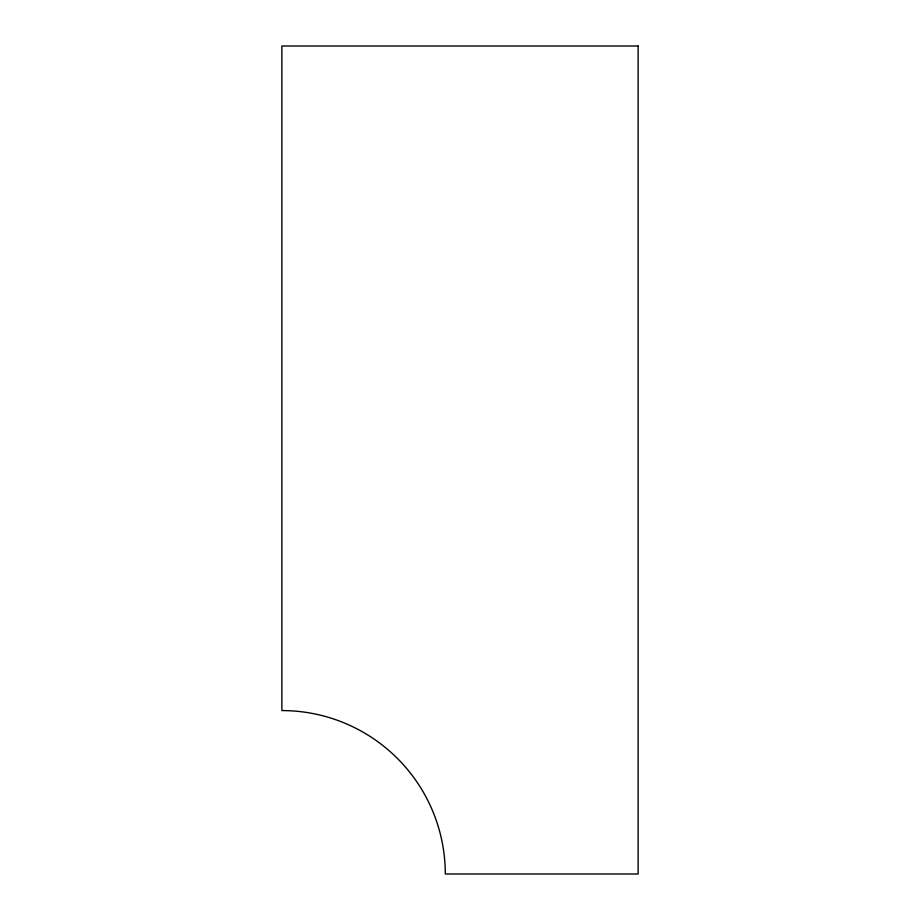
<?xml version="1.0" encoding="UTF-8"?>
<svg xmlns="http://www.w3.org/2000/svg" width="920" height="920" viewBox="0 0 920 920"><rect width="100%" height="100%" fill="white"/><g stroke="black" fill="none" stroke-linecap="round" stroke-linejoin="round"><path stroke-width="1.38" d="M638.123 46L281.877 46L281.877 710.573A163.427 163.427 0 0 1 445.291 874L638.123 874L638.123 46"/></g></svg>
